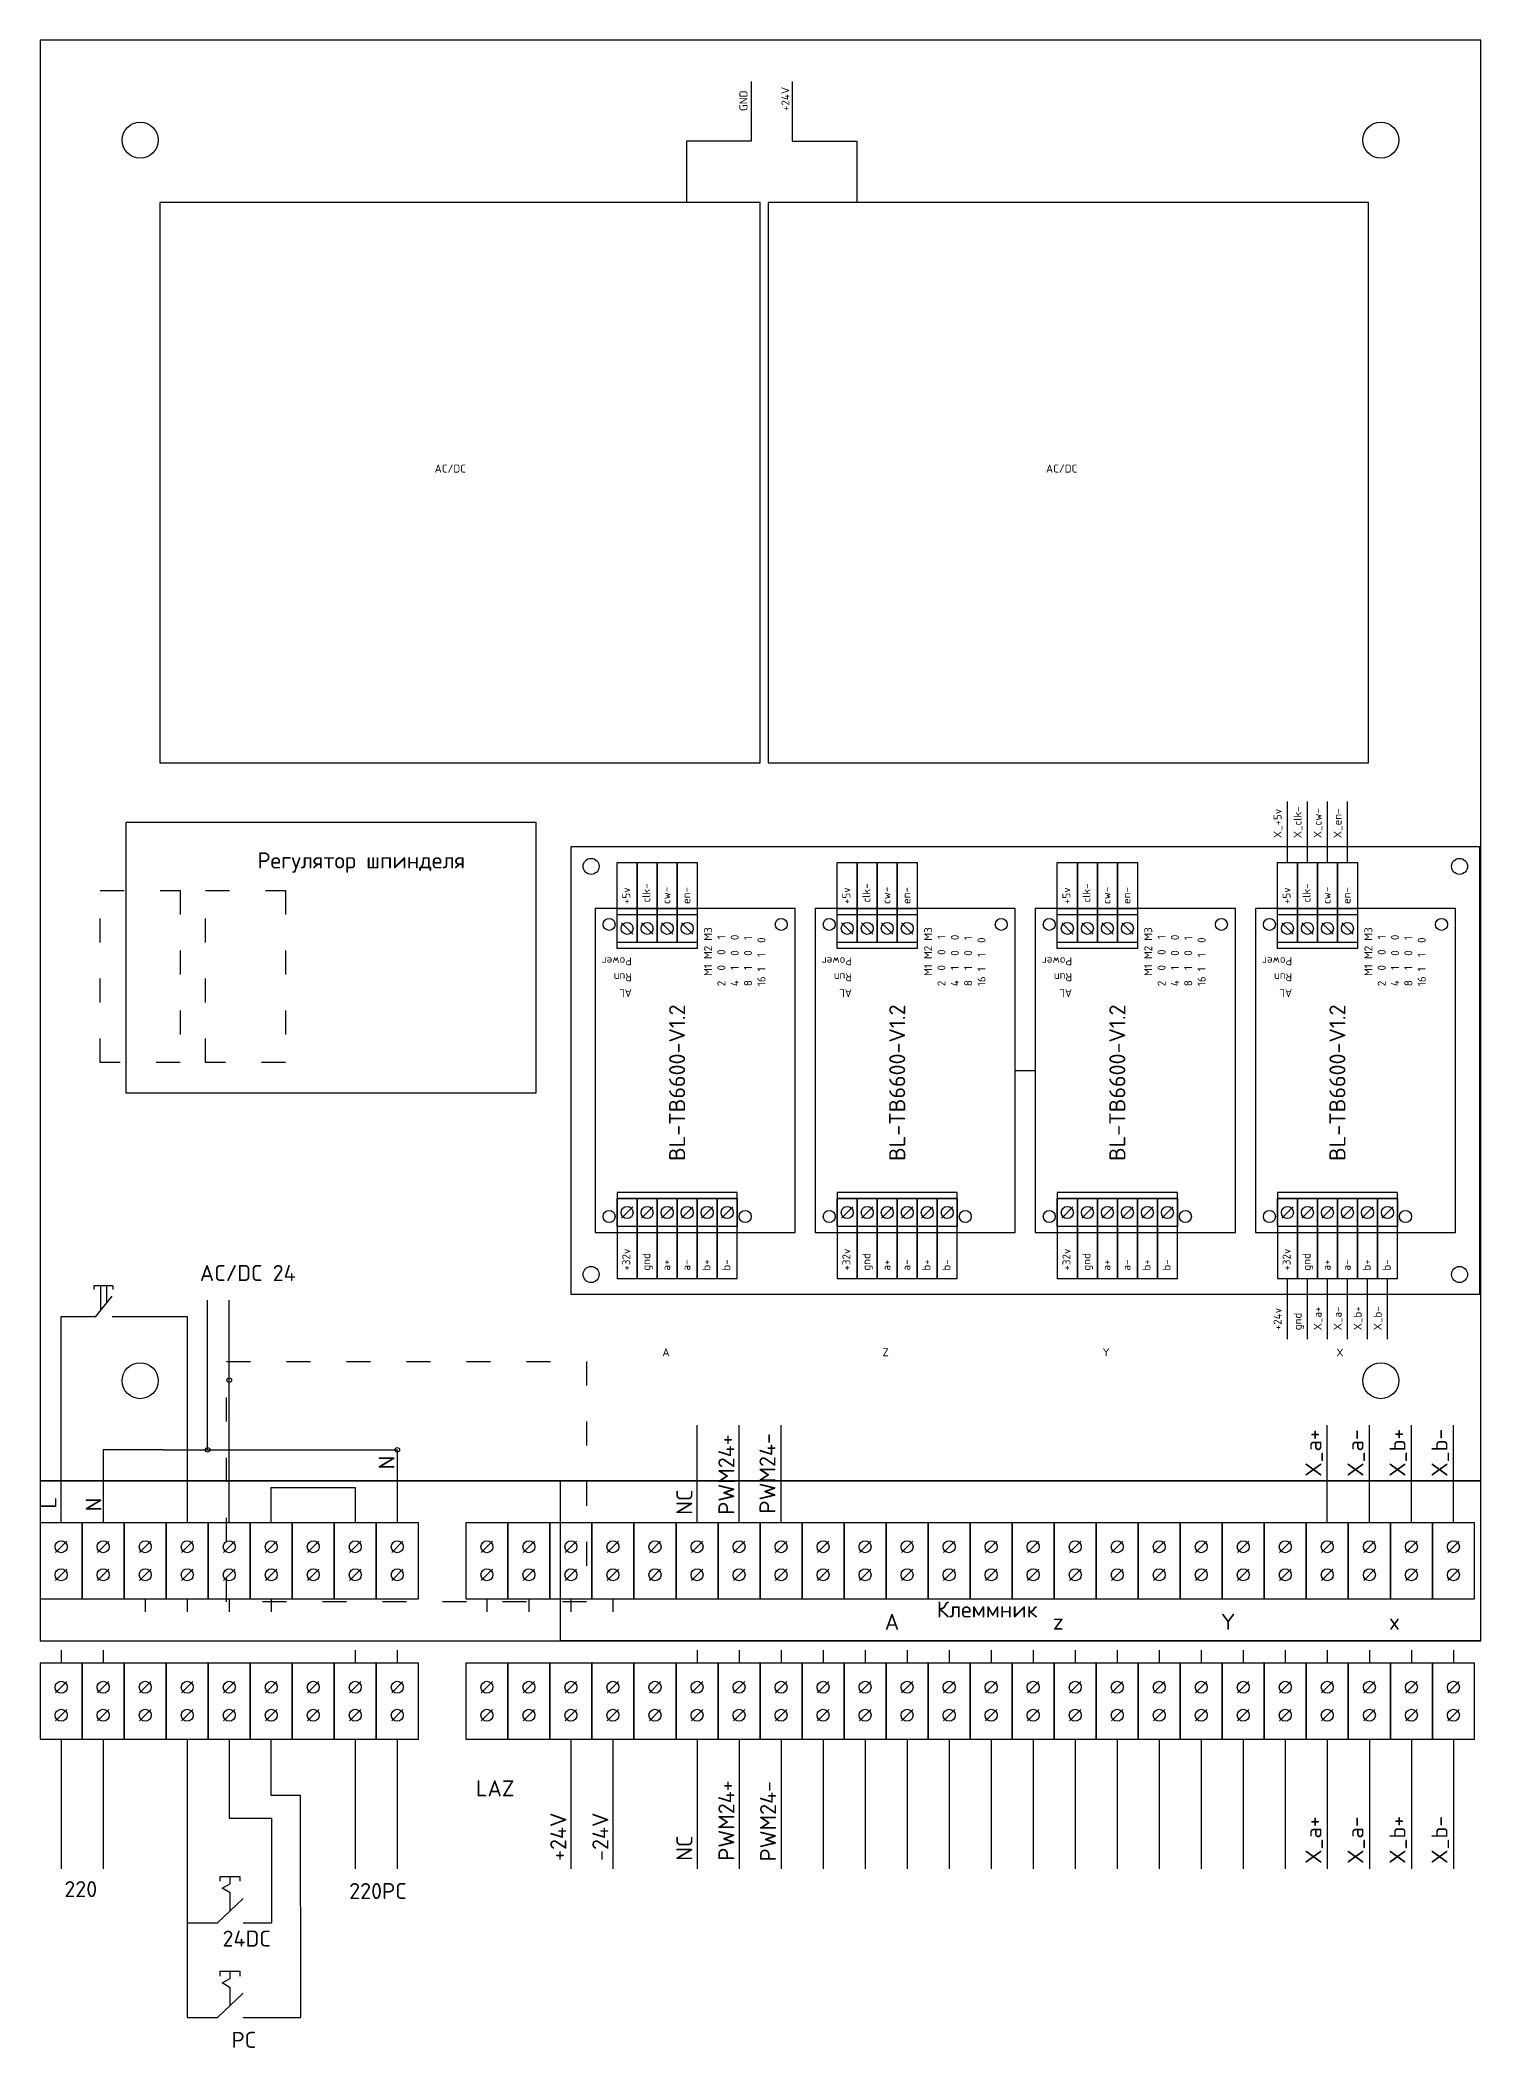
# Model space of a CAD drawing. Header units: millimetres. Extents: x 0 to 1196, y -142 to 844.
# Drawn here: x 420 to 780, y -142 to 360 of the extents above; entities that cross this region are included whole.
import ezdxf

# ---------------------------------------------------------------- set-up
doc = ezdxf.new("R2010")
doc.units = ezdxf.units.MM
doc.linetypes.add('ACAD_ISO03W100', pattern=[30, 12, -18])
doc.styles.get("Standard").update_dxf_attribs({"font": 'isocpeur.ttf'})

msp = doc.modelspace()

# ---------------------------------------------------------------- linework, layer by layer
for p, q in [((731.672, 154.535), (731.672, 169.705)), ((736.672, 154.535), (736.672, 169.705)), ((741.672, 154.535), (741.672, 169.705)), ((746.672, 154.535), (746.672, 169.705)), ((568.086, 136.621), (565.258, 139.449)), ((573.086, 136.621), (570.258, 139.449)), ((578.086, 136.621), (575.258, 139.449)), ((583.086, 136.621), (580.258, 139.449)), ((623.086, 136.621), (620.258, 139.449)), ((628.086, 136.621), (625.258, 139.449)), ((633.086, 136.621), (630.258, 139.449)), ((638.086, 136.621), (635.258, 139.449)), ((678.086, 136.621), (675.258, 139.449)), ((683.086, 136.621), (680.258, 139.449)), ((688.086, 136.621), (685.258, 139.449)), ((693.086, 136.621), (690.258, 139.449)), ((733.086, 136.621), (730.258, 139.449)), ((738.086, 136.621), (735.258, 139.449)), ((743.086, 136.621), (740.258, 139.449)), ((748.086, 136.621), (745.258, 139.449)), ((663.672, 102.535), (668.672, 102.535)), ((568.086, 68.449), (565.258, 65.621)), ((573.086, 68.449), (570.258, 65.621)), ((578.086, 68.449), (575.258, 65.621)), ((583.086, 68.449), (580.258, 65.621)), ((588.086, 68.449), (585.258, 65.621)), ((593.086, 68.449), (590.258, 65.621)), ((623.086, 68.449), (620.258, 65.621)), ((628.086, 68.449), (625.258, 65.621)), ((633.086, 68.449), (630.258, 65.621)), ((638.086, 68.449), (635.258, 65.621)), ((643.086, 68.449), (640.258, 65.621)), ((648.086, 68.449), (645.258, 65.621)), ((678.086, 68.449), (675.258, 65.621)), ((683.086, 68.449), (680.258, 65.621)), ((688.086, 68.449), (685.258, 65.621)), ((693.086, 68.449), (690.258, 65.621)), ((698.086, 68.449), (695.258, 65.621)), ((703.086, 68.449), (700.258, 65.621)), ((733.086, 68.449), (730.258, 65.621)), ((738.086, 68.449), (735.258, 65.621)), ((743.086, 68.449), (740.258, 65.621)), ((748.086, 68.449), (745.258, 65.621)), ((753.086, 68.449), (750.258, 65.621)), ((758.086, 68.449), (755.258, 65.621)), ((731.672, 35.365), (731.672, 50.535)), ((736.672, 35.365), (736.672, 50.535)), ((741.672, 35.365), (741.672, 50.535)), ((746.672, 35.365), (746.672, 50.535)), ((751.672, 35.365), (751.672, 50.535)), ((756.672, 35.365), (756.672, 50.535)), ((438.131, 48.725), (433.446, 48.725)), ((433.446, 48.725), (433.446, 47.819)), ((433.871, 41.016), (437.962, 46.127)), ((435.079, 48.725), (435.079, 42.525)), ((436.657, 44.497), (436.657, 48.725)), ((438.131, 48.725), (438.131, 47.819)), ((425.233, 41.016), (433.871, 41.016)), ((437.962, 41.016), (446.486, 41.016)), ((461.836, 7.714), (461.836, 45.131)), ((584.137, -10.5), (584.137, 13.925)), ((594.637, -10.5), (594.637, 13.925)), ((605.137, -10.5), (605.137, 13.925)), ((741.637, -10.5), (741.637, 13.925)), ((752.137, -10.5), (752.137, 13.925)), ((762.637, -10.5), (762.637, 13.925)), ((773.137, -10.5), (773.137, 13.925)), ((509.25, 7.714), (509.25, -10.5)), ((550, -40), (550, 0)), ((423.836, -17.914), (426.664, -15.086)), ((434.336, -17.914), (437.164, -15.086)), ((444.836, -17.914), (447.664, -15.086)), ((455.336, -17.914), (458.164, -15.086)), ((465.836, -17.914), (468.664, -15.086)), ((476.336, -17.914), (479.164, -15.086)), ((486.836, -17.914), (489.664, -15.086)), ((497.336, -17.914), (500.164, -15.086)), ((507.836, -17.914), (510.664, -15.086)), ((530.223, -17.914), (533.051, -15.086)), ((540.723, -17.914), (543.551, -15.086)), ((551.223, -17.914), (554.051, -15.086)), ((561.723, -17.914), (564.551, -15.086)), ((572.223, -17.914), (575.051, -15.086)), ((582.723, -17.914), (585.551, -15.086)), ((593.223, -17.914), (596.051, -15.086)), ((603.723, -17.914), (606.551, -15.086)), ((614.223, -17.914), (617.051, -15.086)), ((624.723, -17.914), (627.551, -15.086)), ((635.223, -17.914), (638.051, -15.086)), ((645.723, -17.914), (648.551, -15.086)), ((656.223, -17.914), (659.051, -15.086)), ((666.723, -17.914), (669.551, -15.086)), ((677.223, -17.914), (680.051, -15.086)), ((687.723, -17.914), (690.551, -15.086)), ((698.223, -17.914), (701.051, -15.086)), ((708.723, -17.914), (711.551, -15.086)), ((719.223, -17.914), (722.051, -15.086)), ((729.723, -17.914), (732.551, -15.086)), ((740.223, -17.914), (743.051, -15.086)), ((750.723, -17.914), (753.551, -15.086)), ((761.223, -17.914), (764.051, -15.086)), ((771.723, -17.914), (774.551, -15.086)), ((423.836, -24.914), (426.664, -22.086)), ((434.336, -24.914), (437.164, -22.086)), ((444.836, -24.914), (447.664, -22.086)), ((455.336, -24.914), (458.164, -22.086)), ((465.836, -24.914), (468.664, -22.086)), ((476.336, -24.914), (479.164, -22.086)), ((486.836, -24.914), (489.664, -22.086)), ((497.336, -24.914), (500.164, -22.086)), ((507.836, -24.914), (510.664, -22.086)), ((530.223, -24.914), (533.051, -22.086)), ((540.723, -24.914), (543.551, -22.086)), ((551.223, -24.914), (554.051, -22.086)), ((561.723, -24.914), (564.551, -22.086)), ((572.223, -24.914), (575.051, -22.086)), ((582.723, -24.914), (585.551, -22.086)), ((593.223, -24.914), (596.051, -22.086)), ((603.723, -24.914), (606.551, -22.086)), ((614.223, -24.914), (617.051, -22.086)), ((624.723, -24.914), (627.551, -22.086)), ((635.223, -24.914), (638.051, -22.086)), ((645.723, -24.914), (648.551, -22.086)), ((656.223, -24.914), (659.051, -22.086)), ((666.723, -24.914), (669.551, -22.086)), ((677.223, -24.914), (680.051, -22.086)), ((687.723, -24.914), (690.551, -22.086)), ((698.223, -24.914), (701.051, -22.086)), ((708.723, -24.914), (711.551, -22.086)), ((719.223, -24.914), (722.051, -22.086)), ((729.723, -24.914), (732.551, -22.086)), ((740.223, -24.914), (743.051, -22.086)), ((750.723, -24.914), (753.551, -22.086)), ((761.223, -24.914), (764.051, -22.086)), ((771.723, -24.914), (774.551, -22.086)), ((446.25, -29.5), (446.25, -32.735)), ((456.75, -29.5), (456.75, -32.735)), ((467.25, -29.5), (467.25, -32.735)), ((477.75, -29.5), (477.75, -32.735)), ((531.637, -29.5), (531.637, -32.735)), ((542.137, -29.5), (542.137, -32.735)), ((552.637, -29.5), (552.637, -32.735)), ((563.137, -29.5), (563.137, -32.735)), ((780, -40), (550, -40)), ((425.25, -42.381), (425.25, -45.617)), ((435.75, -42.381), (435.75, -45.617)), ((498.75, -42.381), (498.75, -45.617)), ((509.25, -42.381), (509.25, -45.617)), ((584.137, -42.381), (584.137, -45.617)), ((594.637, -42.381), (594.637, -45.617)), ((605.137, -42.381), (605.137, -45.617)), ((615.637, -42.381), (615.637, -45.617)), ((626.137, -42.381), (626.137, -45.617)), ((636.637, -42.381), (636.637, -45.617)), ((647.137, -42.381), (647.137, -45.617)), ((657.637, -42.381), (657.637, -45.617)), ((668.137, -42.381), (668.137, -45.617)), ((678.637, -42.381), (678.637, -45.617)), ((689.137, -42.381), (689.137, -45.617)), ((699.637, -42.381), (699.637, -45.617)), ((710.137, -42.381), (710.137, -45.617)), ((720.637, -42.381), (720.637, -45.617)), ((731.137, -42.381), (731.137, -45.617)), ((741.637, -42.381), (741.637, -45.617)), ((752.137, -42.381), (752.137, -45.617)), ((762.637, -42.381), (762.637, -45.617)), ((773.137, -42.381), (773.137, -45.617)), ((423.836, -53.031), (426.664, -50.202)), ((434.336, -53.031), (437.164, -50.202)), ((444.836, -53.031), (447.664, -50.202)), ((455.336, -53.031), (458.164, -50.202)), ((465.836, -53.031), (468.664, -50.202)), ((476.336, -53.031), (479.164, -50.202)), ((486.836, -53.031), (489.664, -50.202)), ((497.336, -53.031), (500.164, -50.202)), ((507.836, -53.031), (510.664, -50.202)), ((530.223, -53.031), (533.051, -50.202)), ((540.723, -53.031), (543.551, -50.202)), ((551.223, -53.031), (554.051, -50.202)), ((561.723, -53.031), (564.551, -50.202)), ((572.223, -53.031), (575.051, -50.202)), ((582.723, -53.031), (585.551, -50.202)), ((593.223, -53.031), (596.051, -50.202)), ((603.723, -53.031), (606.551, -50.202)), ((614.223, -53.031), (617.051, -50.202)), ((624.723, -53.031), (627.551, -50.202)), ((635.223, -53.031), (638.051, -50.202)), ((645.723, -53.031), (648.551, -50.202)), ((656.223, -53.031), (659.051, -50.202)), ((666.723, -53.031), (669.551, -50.202)), ((677.223, -53.031), (680.051, -50.202)), ((687.723, -53.031), (690.551, -50.202)), ((698.223, -53.031), (701.051, -50.202)), ((708.723, -53.031), (711.551, -50.202)), ((719.223, -53.031), (722.051, -50.202)), ((729.723, -53.031), (732.551, -50.202)), ((740.223, -53.031), (743.051, -50.202)), ((750.723, -53.031), (753.551, -50.202)), ((761.223, -53.031), (764.051, -50.202)), ((771.723, -53.031), (774.551, -50.202)), ((423.836, -60.031), (426.664, -57.202)), ((434.336, -60.031), (437.164, -57.202)), ((444.836, -60.031), (447.664, -57.202)), ((455.336, -60.031), (458.164, -57.202)), ((465.836, -60.031), (468.664, -57.202)), ((476.336, -60.031), (479.164, -57.202)), ((486.836, -60.031), (489.664, -57.202)), ((497.336, -60.031), (500.164, -57.202)), ((507.836, -60.031), (510.664, -57.202)), ((530.223, -60.031), (533.051, -57.202)), ((540.723, -60.031), (543.551, -57.202)), ((551.223, -60.031), (554.051, -57.202)), ((561.723, -60.031), (564.551, -57.202)), ((572.223, -60.031), (575.051, -57.202)), ((582.723, -60.031), (585.551, -57.202)), ((593.223, -60.031), (596.051, -57.202)), ((603.723, -60.031), (606.551, -57.202)), ((614.223, -60.031), (617.051, -57.202)), ((624.723, -60.031), (627.551, -57.202)), ((635.223, -60.031), (638.051, -57.202)), ((645.723, -60.031), (648.551, -57.202)), ((656.223, -60.031), (659.051, -57.202)), ((666.723, -60.031), (669.551, -57.202)), ((677.223, -60.031), (680.051, -57.202)), ((687.723, -60.031), (690.551, -57.202)), ((698.223, -60.031), (701.051, -57.202)), ((708.723, -60.031), (711.551, -57.202)), ((719.223, -60.031), (722.051, -57.202)), ((729.723, -60.031), (732.551, -57.202)), ((740.223, -60.031), (743.051, -57.202)), ((750.723, -60.031), (753.551, -57.202)), ((761.223, -60.031), (764.051, -57.202)), ((771.723, -60.031), (774.551, -57.202)), ((425.25, -64.617), (425.25, -96.965)), ((435.75, -64.617), (435.75, -96.965)), ((456.75, -64.617), (456.75, -110.458)), ((498.75, -64.617), (498.75, -96.965)), ((509.25, -64.617), (509.25, -96.965)), ((552.637, -64.617), (552.637, -96.965)), ((563.137, -64.617), (563.137, -96.965)), ((584.137, -64.617), (584.137, -96.965)), ((594.637, -64.617), (594.637, -96.965)), ((605.137, -64.617), (605.137, -96.965)), ((615.637, -64.617), (615.637, -96.965)), ((626.137, -64.617), (626.137, -96.965)), ((636.637, -64.617), (636.637, -96.965)), ((647.137, -64.617), (647.137, -96.965)), ((657.637, -64.617), (657.637, -96.965)), ((668.137, -64.617), (668.137, -96.965)), ((678.637, -64.617), (678.637, -96.965)), ((689.137, -64.617), (689.137, -96.965)), ((699.637, -64.617), (699.637, -96.965)), ((710.137, -64.617), (710.137, -96.965)), ((720.637, -64.617), (720.637, -96.965)), ((731.137, -64.617), (731.137, -96.965)), ((741.637, -64.617), (741.637, -96.965)), ((752.137, -64.617), (752.137, -96.965)), ((762.637, -64.617), (762.637, -96.965)), ((773.137, -64.617), (773.137, -96.965)), ((467.507, -100.698), (467.507, -98.909)), ((465.493, -101.806), (467.507, -100.698)), ((467.507, -103.008), (465.493, -101.806)), ((467.507, -107.426), (467.507, -103.008)), ((470.724, -110.458), (477.831, -110.458)), ((465.493, -125.487), (467.507, -124.379)), ((467.507, -124.379), (467.507, -122.589)), ((467.507, -126.688), (465.493, -125.487)), ((467.507, -131.107), (467.507, -126.688)), ((470.724, -134.139), (477.831, -134.139))]:
    msp.add_line(p, q)
for points in [[(420, 0), (780, 0), (780, 360), (420, 360)], [(449.922, 179.41), (599.922, 179.41), (599.922, 319.41), (449.922, 319.41)], [(601.922, 179.41), (751.922, 179.41), (751.922, 319.41), (601.922, 319.41)], [(441.509, 164.601), (543.845, 164.601), (543.845, 96.824), (441.509, 96.824)], [(552.672, 158.535), (779.672, 158.535), (779.672, 46.535), (552.672, 46.535)], [(564.172, 134.535), (564.172, 154.535), (569.172, 154.535), (569.172, 134.535)], [(569.172, 134.535), (569.172, 154.535), (574.172, 154.535), (574.172, 134.535)], [(574.172, 134.535), (574.172, 154.535), (579.172, 154.535), (579.172, 134.535)], [(579.172, 134.535), (579.172, 154.535), (584.172, 154.535), (584.172, 134.535)], [(619.172, 134.535), (619.172, 154.535), (624.172, 154.535), (624.172, 134.535)], [(624.172, 134.535), (624.172, 154.535), (629.172, 154.535), (629.172, 134.535)], [(629.172, 134.535), (629.172, 154.535), (634.172, 154.535), (634.172, 134.535)], [(634.172, 134.535), (634.172, 154.535), (639.172, 154.535), (639.172, 134.535)], [(674.172, 134.535), (674.172, 154.535), (679.172, 154.535), (679.172, 134.535)], [(679.172, 134.535), (679.172, 154.535), (684.172, 154.535), (684.172, 134.535)], [(684.172, 134.535), (684.172, 154.535), (689.172, 154.535), (689.172, 134.535)], [(689.172, 134.535), (689.172, 154.535), (694.172, 154.535), (694.172, 134.535)], [(729.172, 134.535), (729.172, 154.535), (734.172, 154.535), (734.172, 134.535)], [(734.172, 134.535), (734.172, 154.535), (739.172, 154.535), (739.172, 134.535)], [(739.172, 134.535), (739.172, 154.535), (744.172, 154.535), (744.172, 134.535)], [(744.172, 134.535), (744.172, 154.535), (749.172, 154.535), (749.172, 134.535)], [(608.672, 62.035), (608.672, 143.035), (558.672, 143.035), (558.672, 62.035)], [(584.172, 143.035), (584.172, 133.035), (564.172, 133.035), (564.172, 143.035)], [(584.172, 141.535), (584.172, 134.535), (564.172, 134.535), (564.172, 141.535)], [(663.672, 62.035), (663.672, 143.035), (613.672, 143.035), (613.672, 62.035)], [(639.172, 143.035), (639.172, 133.035), (619.172, 133.035), (619.172, 143.035)], [(639.172, 141.535), (639.172, 134.535), (619.172, 134.535), (619.172, 141.535)], [(718.672, 62.035), (718.672, 143.035), (668.672, 143.035), (668.672, 62.035)], [(694.172, 143.035), (694.172, 133.035), (674.172, 133.035), (674.172, 143.035)], [(694.172, 141.535), (694.172, 134.535), (674.172, 134.535), (674.172, 141.535)], [(773.672, 62.035), (773.672, 143.035), (723.672, 143.035), (723.672, 62.035)], [(749.172, 143.035), (749.172, 133.035), (729.172, 133.035), (729.172, 143.035)], [(749.172, 141.535), (749.172, 134.535), (729.172, 134.535), (729.172, 141.535)], [(594.172, 62.035), (594.172, 72.035), (564.172, 72.035), (564.172, 62.035)], [(594.172, 70.535), (594.172, 63.535), (564.172, 63.535), (564.172, 70.535)], [(564.172, 70.535), (564.172, 50.535), (569.172, 50.535), (569.172, 70.535)], [(569.172, 70.535), (569.172, 50.535), (574.172, 50.535), (574.172, 70.535)], [(574.172, 70.535), (574.172, 50.535), (579.172, 50.535), (579.172, 70.535)], [(579.172, 70.535), (579.172, 50.535), (584.172, 50.535), (584.172, 70.535)], [(584.172, 70.535), (584.172, 50.535), (589.172, 50.535), (589.172, 70.535)], [(589.172, 70.535), (589.172, 50.535), (594.172, 50.535), (594.172, 70.535)], [(649.172, 62.035), (649.172, 72.035), (619.172, 72.035), (619.172, 62.035)], [(649.172, 70.535), (649.172, 63.535), (619.172, 63.535), (619.172, 70.535)], [(619.172, 70.535), (619.172, 50.535), (624.172, 50.535), (624.172, 70.535)], [(624.172, 70.535), (624.172, 50.535), (629.172, 50.535), (629.172, 70.535)], [(629.172, 70.535), (629.172, 50.535), (634.172, 50.535), (634.172, 70.535)], [(634.172, 70.535), (634.172, 50.535), (639.172, 50.535), (639.172, 70.535)], [(639.172, 70.535), (639.172, 50.535), (644.172, 50.535), (644.172, 70.535)], [(644.172, 70.535), (644.172, 50.535), (649.172, 50.535), (649.172, 70.535)], [(704.172, 62.035), (704.172, 72.035), (674.172, 72.035), (674.172, 62.035)], [(704.172, 70.535), (704.172, 63.535), (674.172, 63.535), (674.172, 70.535)], [(674.172, 70.535), (674.172, 50.535), (679.172, 50.535), (679.172, 70.535)], [(679.172, 70.535), (679.172, 50.535), (684.172, 50.535), (684.172, 70.535)], [(684.172, 70.535), (684.172, 50.535), (689.172, 50.535), (689.172, 70.535)], [(689.172, 70.535), (689.172, 50.535), (694.172, 50.535), (694.172, 70.535)], [(694.172, 70.535), (694.172, 50.535), (699.172, 50.535), (699.172, 70.535)], [(699.172, 70.535), (699.172, 50.535), (704.172, 50.535), (704.172, 70.535)], [(759.172, 62.035), (759.172, 72.035), (729.172, 72.035), (729.172, 62.035)], [(759.172, 70.535), (759.172, 63.535), (729.172, 63.535), (729.172, 70.535)], [(729.172, 70.535), (729.172, 50.535), (734.172, 50.535), (734.172, 70.535)], [(734.172, 70.535), (734.172, 50.535), (739.172, 50.535), (739.172, 70.535)], [(739.172, 70.535), (739.172, 50.535), (744.172, 50.535), (744.172, 70.535)], [(744.172, 70.535), (744.172, 50.535), (749.172, 50.535), (749.172, 70.535)], [(749.172, 70.535), (749.172, 50.535), (754.172, 50.535), (754.172, 70.535)], [(754.172, 70.535), (754.172, 50.535), (759.172, 50.535), (759.172, 70.535)], [(780, 0), (420, 0), (420, -40), (780, -40)], [(420, -29.5), (430.5, -29.5), (430.5, -10.5), (420, -10.5)], [(430.5, -29.5), (441, -29.5), (441, -10.5), (430.5, -10.5)], [(441, -29.5), (451.5, -29.5), (451.5, -10.5), (441, -10.5)], [(451.5, -29.5), (462, -29.5), (462, -10.5), (451.5, -10.5)], [(462, -29.5), (472.5, -29.5), (472.5, -10.5), (462, -10.5)], [(472.5, -29.5), (483, -29.5), (483, -10.5), (472.5, -10.5)], [(483, -29.5), (493.5, -29.5), (493.5, -10.5), (483, -10.5)], [(493.5, -29.5), (504, -29.5), (504, -10.5), (493.5, -10.5)], [(504, -29.5), (514.5, -29.5), (514.5, -10.5), (504, -10.5)], [(526.387, -29.5), (652.387, -29.5), (652.387, -10.5), (526.387, -10.5)], [(526.387, -29.5), (536.887, -29.5), (536.887, -10.5), (526.387, -10.5)], [(536.887, -29.5), (547.387, -29.5), (547.387, -10.5), (536.887, -10.5)], [(547.387, -29.5), (557.887, -29.5), (557.887, -10.5), (547.387, -10.5)], [(557.887, -29.5), (568.387, -29.5), (568.387, -10.5), (557.887, -10.5)], [(568.387, -29.5), (578.887, -29.5), (578.887, -10.5), (568.387, -10.5)], [(578.887, -29.5), (589.387, -29.5), (589.387, -10.5), (578.887, -10.5)], [(589.387, -29.5), (599.887, -29.5), (599.887, -10.5), (589.387, -10.5)], [(599.887, -29.5), (610.387, -29.5), (610.387, -10.5), (599.887, -10.5)], [(610.387, -29.5), (620.887, -29.5), (620.887, -10.5), (610.387, -10.5)], [(620.887, -29.5), (631.387, -29.5), (631.387, -10.5), (620.887, -10.5)], [(631.387, -29.5), (641.887, -29.5), (641.887, -10.5), (631.387, -10.5)], [(641.887, -29.5), (652.387, -29.5), (652.387, -10.5), (641.887, -10.5)], [(652.387, -29.5), (778.387, -29.5), (778.387, -10.5), (652.387, -10.5)], [(652.387, -29.5), (662.887, -29.5), (662.887, -10.5), (652.387, -10.5)], [(662.887, -29.5), (673.387, -29.5), (673.387, -10.5), (662.887, -10.5)], [(673.387, -29.5), (683.887, -29.5), (683.887, -10.5), (673.387, -10.5)], [(683.887, -29.5), (694.387, -29.5), (694.387, -10.5), (683.887, -10.5)], [(694.387, -29.5), (704.887, -29.5), (704.887, -10.5), (694.387, -10.5)], [(704.887, -29.5), (715.387, -29.5), (715.387, -10.5), (704.887, -10.5)], [(715.387, -29.5), (725.887, -29.5), (725.887, -10.5), (715.387, -10.5)], [(725.887, -29.5), (736.387, -29.5), (736.387, -10.5), (725.887, -10.5)], [(736.387, -29.5), (746.887, -29.5), (746.887, -10.5), (736.387, -10.5)], [(746.887, -29.5), (757.387, -29.5), (757.387, -10.5), (746.887, -10.5)], [(757.387, -29.5), (767.887, -29.5), (767.887, -10.5), (757.387, -10.5)], [(767.887, -29.5), (778.387, -29.5), (778.387, -10.5), (767.887, -10.5)], [(420, -64.617), (430.5, -64.617), (430.5, -45.617), (420, -45.617)], [(430.5, -64.617), (441, -64.617), (441, -45.617), (430.5, -45.617)], [(441, -64.617), (451.5, -64.617), (451.5, -45.617), (441, -45.617)], [(451.5, -64.617), (462, -64.617), (462, -45.617), (451.5, -45.617)], [(462, -64.617), (472.5, -64.617), (472.5, -45.617), (462, -45.617)], [(472.5, -64.617), (483, -64.617), (483, -45.617), (472.5, -45.617)], [(483, -64.617), (493.5, -64.617), (493.5, -45.617), (483, -45.617)], [(493.5, -64.617), (504, -64.617), (504, -45.617), (493.5, -45.617)], [(504, -64.617), (514.5, -64.617), (514.5, -45.617), (504, -45.617)], [(526.387, -64.617), (536.887, -64.617), (536.887, -45.617), (526.387, -45.617)], [(536.887, -64.617), (547.387, -64.617), (547.387, -45.617), (536.887, -45.617)], [(547.387, -64.617), (557.887, -64.617), (557.887, -45.617), (547.387, -45.617)], [(557.887, -64.617), (568.387, -64.617), (568.387, -45.617), (557.887, -45.617)], [(568.387, -64.617), (578.887, -64.617), (578.887, -45.617), (568.387, -45.617)], [(578.887, -64.617), (589.387, -64.617), (589.387, -45.617), (578.887, -45.617)], [(589.387, -64.617), (599.887, -64.617), (599.887, -45.617), (589.387, -45.617)], [(599.887, -64.617), (610.387, -64.617), (610.387, -45.617), (599.887, -45.617)], [(610.387, -64.617), (620.887, -64.617), (620.887, -45.617), (610.387, -45.617)], [(620.887, -64.617), (631.387, -64.617), (631.387, -45.617), (620.887, -45.617)], [(631.387, -64.617), (641.887, -64.617), (641.887, -45.617), (631.387, -45.617)], [(641.887, -64.617), (652.387, -64.617), (652.387, -45.617), (641.887, -45.617)], [(652.387, -64.617), (662.887, -64.617), (662.887, -45.617), (652.387, -45.617)], [(662.887, -64.617), (673.387, -64.617), (673.387, -45.617), (662.887, -45.617)], [(673.387, -64.617), (683.887, -64.617), (683.887, -45.617), (673.387, -45.617)], [(683.887, -64.617), (694.387, -64.617), (694.387, -45.617), (683.887, -45.617)], [(694.387, -64.617), (704.887, -64.617), (704.887, -45.617), (694.387, -45.617)], [(704.887, -64.617), (715.387, -64.617), (715.387, -45.617), (704.887, -45.617)], [(715.387, -64.617), (725.887, -64.617), (725.887, -45.617), (715.387, -45.617)], [(725.887, -64.617), (736.387, -64.617), (736.387, -45.617), (725.887, -45.617)], [(736.387, -64.617), (746.887, -64.617), (746.887, -45.617), (736.387, -45.617)], [(746.887, -64.617), (757.387, -64.617), (757.387, -45.617), (746.887, -45.617)], [(757.387, -64.617), (767.887, -64.617), (767.887, -45.617), (757.387, -45.617)], [(767.887, -64.617), (778.387, -64.617), (778.387, -45.617), (767.887, -45.617)]]:
    msp.add_lwpolyline(points, close=True)
for points in [[(597.698, 349.629), (597.698, 334.749), (581.535, 334.749), (581.535, 319.41)], [(607.88, 349.629), (607.88, 334.749), (624.044, 334.749), (624.044, 319.41)], [(425.25, -10.5), (425.233, -4.755), (425.233, 41.016), (425.233, 41.016)], [(446.486, 41.016), (446.486, 41.016), (456.75, 41.016), (456.75, -10.5), (456.75, -10.5), (456.75, -10.5), (456.75, -10.5)], [(467.25, -10.5), (467.25, 45.131)], [(450.72, 7.714), (450.72, 7.714), (435.75, 7.714), (435.75, 7.714), (435.75, -10.5)], [(450.72, 7.714), (462, 7.714), (509.25, 7.714), (509.25, 2.037)], [(477.75, -10.5), (477.75, -1.712), (498.75, -1.712), (498.75, -10.5)], [(467.25, -64.617), (467.25, -84.355), (477.831, -84.355), (477.831, -110.458)], [(477.831, -134.139), (485.115, -134.139), (485.074, -78.648), (477.75, -78.648), (477.75, -64.617)], [(464.953, -100.102), (464.953, -98.909), (469.899, -98.909), (469.899, -100.102)], [(456.75, -110.458), (464.289, -110.458), (470.724, -104.394)], [(456.75, -110.458), (456.75, -134.139), (461.628, -134.139)], [(464.953, -123.782), (464.953, -122.589), (469.899, -122.589), (469.899, -123.782)], [(456.75, -134.139), (464.289, -134.139), (470.724, -128.075)]]:
    msp.add_lwpolyline(points)
at = {"linetype": 'ACAD_ISO03W100', "ltscale": 0.5}
for points in [[(435.013, 147.494), (455.013, 147.494), (455.013, 104.494), (435.013, 104.494)], [(461.293, 147.494), (481.293, 147.494), (481.293, 104.494), (461.293, 104.494)], [(466.545, 29.763), (556.545, 29.763), (556.545, -30.237), (466.545, -30.237)]]:
    msp.add_lwpolyline(points, close=True, dxfattribs=at)
for centre, radius in [((445, 335), 4.5), ((755, 335), 4.5), ((557.672, 153.535), 2), ((774.672, 153.535), 2), ((562.172, 139.035), 1.5), ((605.172, 139.035), 1.5), ((617.172, 139.035), 1.5), ((660.172, 139.035), 1.5), ((672.172, 139.035), 1.5), ((715.172, 139.035), 1.5), ((727.172, 139.035), 1.5), ((770.172, 139.035), 1.5), ((566.672, 138.035), 1.5), ((571.672, 138.035), 1.5), ((576.672, 138.035), 1.5), ((581.672, 138.035), 1.5), ((621.672, 138.035), 1.5), ((626.672, 138.035), 1.5), ((631.672, 138.035), 1.5), ((636.672, 138.035), 1.5), ((676.672, 138.035), 1.5), ((681.672, 138.035), 1.5), ((686.672, 138.035), 1.5), ((691.672, 138.035), 1.5), ((731.672, 138.035), 1.5), ((736.672, 138.035), 1.5), ((741.672, 138.035), 1.5), ((746.672, 138.035), 1.5), ((562.172, 66.035), 1.5), ((566.672, 67.035), 1.5), ((571.672, 67.035), 1.5), ((576.672, 67.035), 1.5), ((581.672, 67.035), 1.5), ((586.672, 67.035), 1.5), ((591.672, 67.035), 1.5), ((596.172, 66.035), 1.5), ((617.172, 66.035), 1.5), ((621.672, 67.035), 1.5), ((626.672, 67.035), 1.5), ((631.672, 67.035), 1.5), ((636.672, 67.035), 1.5), ((641.672, 67.035), 1.5), ((646.672, 67.035), 1.5), ((651.172, 66.035), 1.5), ((672.172, 66.035), 1.5), ((676.672, 67.035), 1.5), ((681.672, 67.035), 1.5), ((686.672, 67.035), 1.5), ((691.672, 67.035), 1.5), ((696.672, 67.035), 1.5), ((701.672, 67.035), 1.5), ((706.172, 66.035), 1.5), ((727.172, 66.035), 1.5), ((731.672, 67.035), 1.5), ((736.672, 67.035), 1.5), ((741.672, 67.035), 1.5), ((746.672, 67.035), 1.5), ((751.672, 67.035), 1.5), ((756.672, 67.035), 1.5), ((761.172, 66.035), 1.5), ((557.672, 51.535), 2), ((774.672, 51.535), 2), ((445, 25), 4.5), ((467.25, 25.14), 0.57), ((755, 25), 4.5), ((461.836, 7.714), 0.57), ((509.25, 7.714), 0.57), ((425.25, -16.5), 1.5), ((435.75, -16.5), 1.5), ((446.25, -16.5), 1.5), ((456.75, -16.5), 1.5), ((467.25, -16.5), 1.5), ((477.75, -16.5), 1.5), ((488.25, -16.5), 1.5), ((498.75, -16.5), 1.5), ((509.25, -16.5), 1.5), ((531.637, -16.5), 1.5), ((542.137, -16.5), 1.5), ((552.637, -16.5), 1.5), ((563.137, -16.5), 1.5), ((573.637, -16.5), 1.5), ((584.137, -16.5), 1.5), ((594.637, -16.5), 1.5), ((605.137, -16.5), 1.5), ((615.637, -16.5), 1.5), ((626.137, -16.5), 1.5), ((636.637, -16.5), 1.5), ((647.137, -16.5), 1.5), ((657.637, -16.5), 1.5), ((668.137, -16.5), 1.5), ((678.637, -16.5), 1.5), ((689.137, -16.5), 1.5), ((699.637, -16.5), 1.5), ((710.137, -16.5), 1.5), ((720.637, -16.5), 1.5), ((731.137, -16.5), 1.5), ((741.637, -16.5), 1.5), ((752.137, -16.5), 1.5), ((762.637, -16.5), 1.5), ((773.137, -16.5), 1.5), ((425.25, -23.5), 1.5), ((435.75, -23.5), 1.5), ((446.25, -23.5), 1.5), ((456.75, -23.5), 1.5), ((467.25, -23.5), 1.5), ((477.75, -23.5), 1.5), ((488.25, -23.5), 1.5), ((498.75, -23.5), 1.5), ((509.25, -23.5), 1.5), ((531.637, -23.5), 1.5), ((542.137, -23.5), 1.5), ((552.637, -23.5), 1.5), ((563.137, -23.5), 1.5), ((573.637, -23.5), 1.5), ((584.137, -23.5), 1.5), ((594.637, -23.5), 1.5), ((605.137, -23.5), 1.5), ((615.637, -23.5), 1.5), ((626.137, -23.5), 1.5), ((636.637, -23.5), 1.5), ((647.137, -23.5), 1.5), ((657.637, -23.5), 1.5), ((668.137, -23.5), 1.5), ((678.637, -23.5), 1.5), ((689.137, -23.5), 1.5), ((699.637, -23.5), 1.5), ((710.137, -23.5), 1.5), ((720.637, -23.5), 1.5), ((731.137, -23.5), 1.5), ((741.637, -23.5), 1.5), ((752.137, -23.5), 1.5), ((762.637, -23.5), 1.5), ((773.137, -23.5), 1.5), ((425.25, -51.617), 1.5), ((435.75, -51.617), 1.5), ((446.25, -51.617), 1.5), ((456.75, -51.617), 1.5), ((467.25, -51.617), 1.5), ((477.75, -51.617), 1.5), ((488.25, -51.617), 1.5), ((498.75, -51.617), 1.5), ((509.25, -51.617), 1.5), ((531.637, -51.617), 1.5), ((542.137, -51.617), 1.5), ((552.637, -51.617), 1.5), ((563.137, -51.617), 1.5), ((573.637, -51.617), 1.5), ((584.137, -51.617), 1.5), ((594.637, -51.617), 1.5), ((605.137, -51.617), 1.5), ((615.637, -51.617), 1.5), ((626.137, -51.617), 1.5), ((636.637, -51.617), 1.5), ((647.137, -51.617), 1.5), ((657.637, -51.617), 1.5), ((668.137, -51.617), 1.5), ((678.637, -51.617), 1.5), ((689.137, -51.617), 1.5), ((699.637, -51.617), 1.5), ((710.137, -51.617), 1.5), ((720.637, -51.617), 1.5), ((731.137, -51.617), 1.5), ((741.637, -51.617), 1.5), ((752.137, -51.617), 1.5), ((762.637, -51.617), 1.5), ((773.137, -51.617), 1.5), ((425.25, -58.617), 1.5), ((435.75, -58.617), 1.5), ((446.25, -58.617), 1.5), ((456.75, -58.617), 1.5), ((467.25, -58.617), 1.5), ((477.75, -58.617), 1.5), ((488.25, -58.617), 1.5), ((498.75, -58.617), 1.5), ((509.25, -58.617), 1.5), ((531.637, -58.617), 1.5), ((542.137, -58.617), 1.5), ((552.637, -58.617), 1.5), ((563.137, -58.617), 1.5), ((573.637, -58.617), 1.5), ((584.137, -58.617), 1.5), ((594.637, -58.617), 1.5), ((605.137, -58.617), 1.5), ((615.637, -58.617), 1.5), ((626.137, -58.617), 1.5), ((636.637, -58.617), 1.5), ((647.137, -58.617), 1.5), ((657.637, -58.617), 1.5), ((668.137, -58.617), 1.5), ((678.637, -58.617), 1.5), ((689.137, -58.617), 1.5), ((699.637, -58.617), 1.5), ((710.137, -58.617), 1.5), ((720.637, -58.617), 1.5), ((731.137, -58.617), 1.5), ((741.637, -58.617), 1.5), ((752.137, -58.617), 1.5), ((762.637, -58.617), 1.5), ((773.137, -58.617), 1.5)]:
    msp.add_circle(centre, radius)

# ---------------------------------------------------------------- texts
for s, height, rotation, p in [('GND', 2, 90, (596.737, 342.28)), ('+24V', 2, 90, (607.237, 342.28)), ('X_+5v', 2, 90, (730.206, 160.579)), ('X_clk-', 2, 90, (735.206, 160.579)), ('X_cw-', 2, 90, (740.206, 160.579)), ('X_en-', 2, 90, (745.206, 160.579)), ('+5v', 2, 90, (567.453, 144.106)), ('clk-', 2, 90, (572.453, 144.506)), ('cw-', 2, 90, (577.453, 144.106)), ('en-', 2, 90, (582.453, 144.106)), ('+5v', 2, 90, (622.453, 144.106)), ('clk-', 2, 90, (627.453, 144.506)), ('cw-', 2, 90, (632.453, 144.106)), ('en-', 2, 90, (637.453, 144.106)), ('+5v', 2, 90, (677.453, 144.106)), ('clk-', 2, 90, (682.453, 144.506)), ('cw-', 2, 90, (687.453, 144.106)), ('en-', 2, 90, (692.453, 144.106)), ('+5v', 2, 90, (732.453, 144.106)), ('clk-', 2, 90, (737.453, 144.506)), ('cw-', 2, 90, (742.453, 144.106)), ('en-', 2, 90, (747.453, 144.106)), ('Power', 2, 180, (567.855, 130.831)), ('Power', 2, 180, (622.855, 130.831)), ('Power', 2, 180, (677.855, 130.831)), ('Power', 2, 180, (732.855, 130.831)), ('Run', 2, 180, (567.855, 126.831)), ('Run', 2, 180, (622.855, 126.831)), ('Run', 2, 180, (677.855, 126.831)), ('Run', 2, 180, (732.855, 126.831)), ('AL', 2, 180, (567.855, 122.831)), ('AL', 2, 180, (622.855, 122.831)), ('AL', 2, 180, (677.855, 122.831)), ('AL', 2, 180, (732.855, 122.831)), ('BL-TB6600-V1.2', 4, 90, (581.163, 79.922)), ('BL-TB6600-V1.2', 4, 90, (636.163, 79.922)), ('BL-TB6600-V1.2', 4, 90, (691.163, 79.922)), ('BL-TB6600-V1.2', 4, 90, (746.163, 79.922)), ('+32v', 2, 90, (567.453, 52.507)), ('gnd', 2, 90, (572.453, 52.507)), ('b+', 2, 90, (587.453, 52.507)), ('b-', 2, 90, (592.453, 52.507)), ('+32v', 2, 90, (622.453, 52.507)), ('gnd', 2, 90, (627.453, 52.507)), ('b+', 2, 90, (642.453, 52.507)), ('b-', 2, 90, (647.453, 52.507)), ('+32v', 2, 90, (677.453, 52.507)), ('gnd', 2, 90, (682.453, 52.507)), ('b+', 2, 90, (697.453, 52.507)), ('b-', 2, 90, (702.453, 52.507)), ('+32v', 2, 90, (732.453, 52.507)), ('gnd', 2, 90, (737.453, 52.507)), ('b+', 2, 90, (752.453, 52.507)), ('b-', 2, 90, (757.453, 52.507)), ('a+', 2, 90, (577.453, 52.507)), ('a-', 2, 90, (582.453, 52.507)), ('a+', 2, 90, (632.453, 52.507)), ('a-', 2, 90, (637.453, 52.507)), ('a+', 2, 90, (687.453, 52.507)), ('a-', 2, 90, (692.453, 52.507)), ('a+', 2, 90, (742.453, 52.507)), ('a-', 2, 90, (747.453, 52.507)), ('+24v', 2, 90, (730.206, 37.601)), ('gnd', 2, 90, (735.206, 37.601)), ('X_a+', 2, 90, (740.206, 37.601)), ('X_a-', 2, 90, (745.206, 37.601)), ('X_b+', 2, 90, (750.206, 37.601)), ('X_b-', 2, 90, (755.206, 37.601)), ('PWM24+', 4, 90, (593.476, -8.532)), ('PWM24-', 4, 90, (603.741, -8.226)), ('X_a+', 4, 90, (740.171, 0.992)), ('X_a-', 4, 90, (750.671, 0.992)), ('X_b+', 4, 90, (761.171, 0.992)), ('X_b-', 4, 90, (771.671, 0.992)), ('N', 4, 90, (508.573, 2.814)), ('L', 4, 90, (424.082, -6.955)), ('N', 4, 90, (435.354, -7.666)), ('NC', 4, 90, (582.976, -8.532)), ('PWM24+', 4, 90, (593.476, -94.997)), ('PWM24-', 4, 90, (603.89, -95.16)), ('+24V', 4, 90, (551.476, -94.997)), ('-24V', 4, 90, (561.976, -94.997)), ('X_a+', 4, 90, (740.171, -95.75)), ('X_a-', 4, 90, (750.671, -95.75)), ('X_b+', 4, 90, (761.171, -95.75)), ('X_b-', 4, 90, (771.671, -95.75)), ('NC', 4, 90, (582.976, -94.997))]:
    msp.add_text(s, height=height, rotation=rotation).set_placement(p)
for s, height, p in [('AC/DC', 2, (518.565, 251.934)), ('AC/DC', 2, (671.331, 251.934)), ('Регулятор шпинделя', 4, (474.278, 153.015)), ('AC/DC 24', 4, (459.893, 49.912)), ('A', 2, (575.472, 31.113)), ('Z', 2, (630.472, 31.113)), ('Y', 2, (685.472, 31.113)), ('X', 2, (743.875, 31.037)), ('A', 4, (631.055, -37.252)), ('Клеммник', 4, (644.022, -34.171)), ('z', 4, (673.055, -37.252)), ('Y', 4, (715.055, -37.252)), ('x', 4, (757.055, -37.252)), ('LAZ', 4, (528.903, -78.868)), ('220', 4, (426.051, -104.056)), ('220PC', 4, (497.225, -104.533)), ('24DC', 4, (465.57, -116.413)), ('PC', 4, (467.819, -141.731))]:
    msp.add_text(s, height=height).set_placement(p)
at = {"char_height": 2, "attachment_point": 1, "rotation": 90}
for insert in [(585.888, 123.585), (640.888, 123.585), (695.888, 123.585), (750.888, 123.585)]:
    msp.add_mtext_dynamic_manual_height_columns('  M1 M2 M3\\P2  0  0  1\\P4  1  0  0\\P8  1  0  1\\P16 1  1  0', width=17.1792, gutter_width=139.933, heights=[0], dxfattribs=dict(at, insert=insert))

doc.saveas('drawing.dxf')
